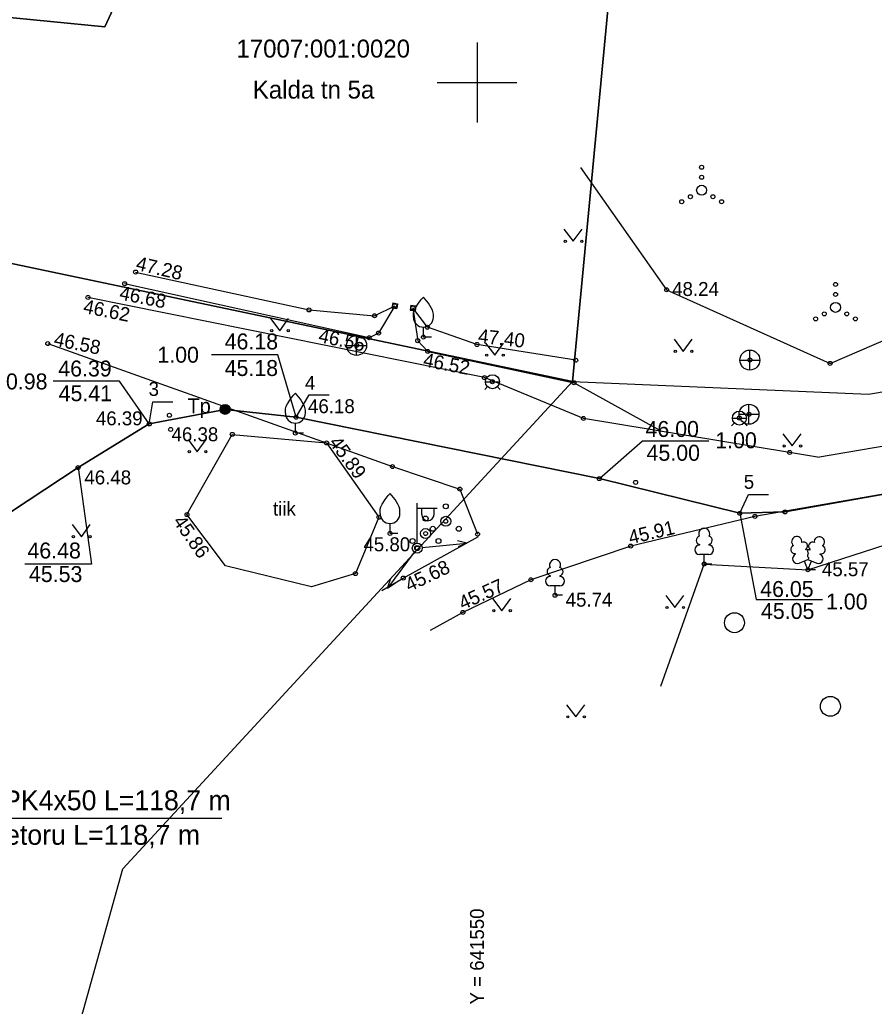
# Model space of a CAD drawing. Extents: x 641420 to 641652, y 6456285 to 6456552.
# Drawn here: x 641527.08 to 641569.92, y 6456453.67 to 6456503.15 of the extents above; entities that cross this region are included whole.
import ezdxf

# ---------------------------------------------------------------- set-up
doc = ezdxf.new("R2010")
doc.units = 0
for name, color, linetype in [('AED', 7, 'Continuous'), ('HALJASTUS', 7, 'Continuous'), ('KKAEV', 7, 'Continuous'), ('KORGUS', 7, 'Continuous'), ('Level 25', 7, 'Continuous'), ('MOOTMPUNKT', 7, 'Continuous'), ('MPKAABEL', 7, 'Continuous'), ('MPOHULIIN', 7, 'Continuous'), ('PIIR', 7, 'Continuous'), ('POST', 7, 'Continuous'), ('PUU', 7, 'Continuous'), ('RELJEEF', 7, 'Continuous'), ('TEE', 7, 'Continuous'), ('VEEKOGU', 7, 'Continuous'), ('VKAEV', 7, 'Continuous'), ('VORK', 7, 'Continuous')]:
    doc.layers.add(name, color=color, linetype=linetype)

msp = doc.modelspace()

# ---------------------------------------------------------------- linework, layer by layer
at = {"layer": 'AED'}
for p, q in [((641545.773, 6456488.947), (641545.73, 6456488.7)), ((641545.73, 6456488.7), (641545.977, 6456488.657)), ((641545.773, 6456488.947), (641546.02, 6456488.904)), ((641546.02, 6456488.904), (641545.977, 6456488.657)), ((641546.678, 6456488.832), (641546.648, 6456488.584)), ((641546.648, 6456488.584), (641546.896, 6456488.554)), ((641546.678, 6456488.832), (641546.926, 6456488.802)), ((641546.926, 6456488.802), (641546.896, 6456488.554))]:
    msp.add_line(p, q, dxfattribs=at)
for points in [[(641532.886, 6456490.493), (641541.58, 6456488.591), (641544.861, 6456488.299), (641545.875, 6456488.802)], [(641545.875, 6456488.802), (641545.065, 6456487.432), (641544.592, 6456487.195), (641532.336, 6456489.907)], [(641554.948, 6456486.069), (641549.998, 6456486.859), (641547.51, 6456487.726), (641546.787, 6456488.693)], [(641546.787, 6456488.693), (641547.029, 6456487.049), (641547.534, 6456486.509), (641554.863, 6456484.943)]]:
    msp.add_lwpolyline(points, dxfattribs=at)
at = {"layer": 'HALJASTUS'}
for p, q in [((641554.361, 6456492.641), (641554.825, 6456492.034)), ((641554.825, 6456492.034), (641555.27, 6456492.641)), ((641539.644, 6456488.155), (641540.108, 6456487.548)), ((641540.108, 6456487.548), (641540.553, 6456488.155)), ((641559.88, 6456487.122), (641560.344, 6456486.515)), ((641560.344, 6456486.515), (641560.789, 6456487.122)), ((641550.424, 6456486.928), (641550.887, 6456486.322)), ((641550.887, 6456486.322), (641551.333, 6456486.928)), ((641565.335, 6456482.378), (641565.798, 6456481.771)), ((641565.798, 6456481.771), (641566.244, 6456482.378)), ((641535.513, 6456482.087), (641535.977, 6456481.48)), ((641535.977, 6456481.48), (641536.422, 6456482.087)), ((641529.704, 6456477.827), (641530.167, 6456477.22)), ((641530.167, 6456477.22), (641530.613, 6456477.827)), ((641559.461, 6456474.277), (641559.924, 6456473.67)), ((641559.924, 6456473.67), (641560.37, 6456474.277)), ((641550.779, 6456474.115), (641551.242, 6456473.509)), ((641551.242, 6456473.509), (641551.688, 6456474.115)), ((641554.491, 6456468.79), (641554.954, 6456468.184)), ((641554.954, 6456468.184), (641555.4, 6456468.79))]:
    msp.add_line(p, q, dxfattribs=at)
for points in [[(641555.194, 6456495.741), (641559.503, 6456489.603), (641567.701, 6456485.914), (641577.496, 6456490.134), (641597.71, 6456495.023), (641601.475, 6456497.807)], [(641559.214, 6456469.732), (641561.39, 6456475.849), (641566.586, 6456475.559), (641572.21, 6456477.375), (641581.532, 6456478.435), (641591.754, 6456480.612), (641593.562, 6456480.417), (641596.034, 6456480.484), (641599.247, 6456481.042), (641603.928, 6456480.661), (641606.203, 6456478.757)]]:
    msp.add_lwpolyline(points, dxfattribs=at)
for centre, radius in [((641561.262, 6456495.745), 0.1), ((641561.262, 6456495.245), 0.1), ((641561.262, 6456494.595), 0.25), ((641560.262, 6456494.02), 0.1), ((641560.697, 6456494.27), 0.1), ((641561.827, 6456494.27), 0.1), ((641562.262, 6456494.02), 0.1), ((641554.424, 6456492.034), 0.055), ((641555.253, 6456492.034), 0.055), ((641567.975, 6456489.871), 0.1), ((641567.975, 6456489.371), 0.1), ((641567.975, 6456488.721), 0.25), ((641566.975, 6456488.146), 0.1), ((641567.41, 6456488.396), 0.1), ((641568.54, 6456488.396), 0.1), ((641568.975, 6456488.146), 0.1), ((641539.707, 6456487.548), 0.055), ((641540.536, 6456487.548), 0.055), ((641550.486, 6456486.322), 0.055), ((641551.315, 6456486.322), 0.055), ((641559.943, 6456486.515), 0.055), ((641560.771, 6456486.515), 0.055), ((641565.397, 6456481.771), 0.055), ((641566.226, 6456481.771), 0.055), ((641535.576, 6456481.48), 0.055), ((641536.405, 6456481.48), 0.055), ((641529.766, 6456477.22), 0.055), ((641530.595, 6456477.22), 0.055), ((641550.841, 6456473.509), 0.055), ((641551.67, 6456473.509), 0.055), ((641559.523, 6456473.67), 0.055), ((641560.352, 6456473.67), 0.055), ((641562.908, 6456472.907), 0.5), ((641567.716, 6456468.712), 0.5), ((641554.553, 6456468.184), 0.055), ((641555.382, 6456468.184), 0.055)]:
    msp.add_circle(centre, radius, dxfattribs=at)
at = {"layer": 'KKAEV'}
for p, q in [((641543.962, 6456486.312), (641543.962, 6456487.312)), ((641543.462, 6456486.812), (641544.462, 6456486.812)), ((641563.68, 6456485.578), (641563.68, 6456486.578)), ((641563.18, 6456486.078), (641564.18, 6456486.078)), ((641563.635, 6456482.861), (641563.635, 6456483.861)), ((641563.135, 6456483.361), (641564.135, 6456483.361))]:
    msp.add_line(p, q, dxfattribs=at)
for centre in [(641543.962, 6456486.812), (641563.68, 6456486.078), (641563.635, 6456483.361)]:
    msp.add_circle(centre, 0.5, dxfattribs=at)
at = {"layer": 'Level 25'}
for points in [[(641540.93, 6456483.212), (641541.593, 6456484.342), (641542.593, 6456484.342)], [(641533.569, 6456482.873), (641533.752, 6456483.989), (641534.752, 6456483.989)], [(641563.176, 6456478.392), (641563.613, 6456479.331), (641564.613, 6456479.331)]]:
    msp.add_lwpolyline(points, dxfattribs=at)
at = {"layer": 'MOOTMPUNKT'}
for centre in [(641532.886, 6456490.493), (641532.336, 6456489.907), (641559.503, 6456489.603), (641530.495, 6456489.218), (641530.495, 6456489.218), (641541.58, 6456488.591), (641545.875, 6456488.802), (641546.787, 6456488.693), (641544.861, 6456488.299), (641547.51, 6456487.726), (641544.592, 6456487.195), (641545.065, 6456487.432), (641547.029, 6456487.049), (641547.314, 6456487.228), (641528.48, 6456486.906), (641528.48, 6456486.906), (641543.962, 6456486.812), (641547.534, 6456486.509), (641549.998, 6456486.859), (641554.948, 6456486.069), (641563.68, 6456486.078), (641567.701, 6456485.914), (641550.376, 6456485.196), (641550.376, 6456485.196), (641550.772, 6456484.993), (641554.863, 6456484.943), (641537.372, 6456483.606), (641534.577, 6456483.31), (641540.93, 6456483.212), (641555.338, 6456483.149), (641555.338, 6456483.149), (641563.153, 6456483.17), (641563.635, 6456483.361), (641533.569, 6456482.873), (641534.64, 6456482.599), (641537.732, 6456482.353), (641540.894, 6456482.413), (641542.459, 6456481.92), (641565.673, 6456481.445), (641565.673, 6456481.445), (641530.004, 6456480.687), (641545.762, 6456480.739), (641545.762, 6456480.739), (641556.136, 6456480.132), (641549.139, 6456479.605), (641549.139, 6456479.605), (641557.951, 6456479.944), (641535.461, 6456478.327), (641545.086, 6456478.198), (641563.176, 6456478.392), (641563.933, 6456478.24), (641565.441, 6456478.464), (641548.433, 6456477.992), (641545.639, 6456477.381), (641547.422, 6456477.379), (641550.027, 6456477.348), (641550.027, 6456477.348), (641547.006, 6456476.648), (641557.707, 6456476.748), (641561.39, 6456475.849), (641543.905, 6456475.367), (641546.304, 6456475.148), (641566.586, 6456475.559), (641552.699, 6456475.058), (641553.914, 6456474.28), (641549.29, 6456473.426)]:
    msp.add_circle(centre, 0.1, dxfattribs=at)
at = {"layer": 'MPKAABEL'}
for points in [[(641594.647, 6456488.282), (641594.974, 6456484.919), (641594.948, 6456483.722), (641594.146, 6456483.315), (641588.613, 6456482.198), (641577.793, 6456480.667), (641565.441, 6456478.464), (641563.176, 6456478.392), (641556.136, 6456480.132), (641540.93, 6456483.212), (641537.372, 6456483.606), (641533.569, 6456482.873), (641530.004, 6456480.687), (641517.408, 6456472.388), (641507.979, 6456466.634), (641498.146, 6456461.278), (641493.018, 6456458.364), (641491.328, 6456457.496), (641490.085, 6456455.565)], [(641490.085, 6456455.565), (641491.328, 6456457.496), (641493.018, 6456458.364), (641498.146, 6456461.278), (641507.979, 6456466.634), (641517.408, 6456472.388), (641530.004, 6456480.687), (641533.569, 6456482.873), (641537.372, 6456483.606), (641540.93, 6456483.212), (641556.136, 6456480.132), (641563.176, 6456478.392), (641565.441, 6456478.464), (641577.793, 6456480.667), (641588.613, 6456482.198), (641594.146, 6456483.315), (641594.948, 6456483.722), (641594.974, 6456484.919), (641594.647, 6456488.282)], [(641540.93, 6456483.212), (641540.017, 6456486.347), (641536.683, 6456486.347)], [(641533.569, 6456482.873), (641532.079, 6456485.022), (641528.745, 6456485.022)], [(641556.136, 6456480.132), (641558.293, 6456482.029), (641561.627, 6456482.029)], [(641530.004, 6456480.687), (641530.667, 6456475.839), (641527.334, 6456475.839)], [(641563.176, 6456478.392), (641563.993, 6456474.07), (641567.327, 6456474.07)], [(641510.418, 6456468.123), (641519.096, 6456463.104), (641537.211, 6456463.104)]]:
    msp.add_lwpolyline(points, dxfattribs=at)
at = {"layer": 'MPOHULIIN'}
for p, q in [((641547.255, 6456476.674), (641549.493, 6456476.903)), ((641549.493, 6456476.903), (641549.029, 6456477.006)), ((641549.493, 6456476.903), (641549.059, 6456476.709)), ((641546.857, 6456476.447), (641545.52, 6456474.638)), ((641547.006, 6456476.648), (641547.006, 6456476.648)), ((641547.006, 6456476.648), (641547.006, 6456476.648)), ((641545.52, 6456474.638), (641545.669, 6456475.089)), ((641545.52, 6456474.638), (641545.909, 6456474.911))]:
    msp.add_line(p, q, dxfattribs=at)
at = {"layer": 'PIIR'}
for points in [[(641515.03, 6456531.9), (641496.32, 6456528.4), (641507.19, 6456494.66), (641517.44, 6456492.86), (641523.16, 6456503.59), (641531.34, 6456502.79), (641534.08, 6456508.72), (641540.6, 6456517.63), (641547.89, 6456534.7)], [(641558.48, 6456523.88), (641544.24, 6456526.17), (641540.6, 6456517.63), (641534.08, 6456508.72), (641531.34, 6456502.79), (641523.16, 6456503.59), (641517.44, 6456492.86), (641554.78, 6456485.01)], [(641589.99, 6456519.98), (641558.48, 6456523.88), (641554.78, 6456485.01), (641569.62, 6456484.36), (641592.64, 6456488.27), (641591.26, 6456507.11)], [(641507.19, 6456494.66), (641487.41, 6456489.57), (641494.66, 6456469.67), (641454.86, 6456461.47), (641427.61, 6456462.64), (641420.47, 6456285.12), (641465.22, 6456296.35), (641462.2, 6456317.7), (641463.27, 6456325.07), (641461.28, 6456351.68), (641464.42, 6456390.15), (641474.21, 6456391.54), (641498.63, 6456380.28), (641509.33, 6456378.47), (641532.25, 6456460.56), (641554.78, 6456485.01), (641517.44, 6456492.86)]]:
    msp.add_lwpolyline(points, close=True, dxfattribs=at)
at = {"layer": 'POST'}
for p, q in [((641547.006, 6456476.898), (641547.006, 6456478.898)), ((641547.006, 6456478.648), (641548.006, 6456478.648)), ((641547.233, 6456478.327), (641547.233, 6456478.648)), ((641547.845, 6456478.327), (641547.845, 6456478.648)), ((641547.006, 6456476.648), (641547.006, 6456476.648))]:
    msp.add_line(p, q, dxfattribs=at)
for centre, radius in [((641537.372, 6456483.606), 0.25), ((641537.372, 6456483.606), 0.225), ((641537.372, 6456483.606), 0.2), ((641537.372, 6456483.606), 0.175), ((641537.372, 6456483.606), 0.15), ((641537.372, 6456483.606), 0.125), ((641537.372, 6456483.606), 0.1), ((641537.372, 6456483.606), 0.075), ((641537.372, 6456483.606), 0.05), ((641537.372, 6456483.606), 0.025), ((641547.006, 6456476.648), 0.25), ((641547.006, 6456476.648), 0.127)]:
    msp.add_circle(centre, radius, dxfattribs=at)
msp.add_arc((641547.539, 6456478.327), 0.306, 180, 0, dxfattribs=at)
at = {"layer": 'PUU'}
for p, q in [((641547.314, 6456487.228), (641547.314, 6456487.728)), ((641547.714, 6456487.228), (641547.314, 6456487.228)), ((641540.894, 6456482.413), (641540.894, 6456482.913)), ((641541.294, 6456482.413), (641540.894, 6456482.413)), ((641545.639, 6456477.381), (641545.639, 6456477.881)), ((641546.039, 6456477.381), (641545.639, 6456477.381)), ((641561.15, 6456476.829), (641561.15, 6456476.799)), ((641561.63, 6456476.829), (641561.63, 6456476.799)), ((641561.63, 6456476.324), (641561.15, 6456476.324)), ((641561.39, 6456475.849), (641561.39, 6456476.324)), ((641565.971, 6456476.339), (641565.956, 6456476.379)), ((641566.501, 6456476.549), (641566.486, 6456476.584)), ((641566.686, 6456476.544), (641566.701, 6456476.584)), ((641567.211, 6456476.329), (641567.226, 6456476.369)), ((641561.77, 6456475.849), (641561.39, 6456475.849)), ((641566.146, 6456475.894), (641566.591, 6456476.069)), ((641566.586, 6456475.559), (641566.411, 6456475.999)), ((641566.586, 6456475.559), (641566.766, 6456475.999)), ((641566.591, 6456476.069), (641567.031, 6456475.889)), ((641553.674, 6456475.26), (641553.674, 6456475.23)), ((641554.154, 6456475.26), (641554.154, 6456475.23)), ((641566.966, 6456475.559), (641566.586, 6456475.559)), ((641554.154, 6456474.755), (641553.674, 6456474.755)), ((641553.914, 6456474.28), (641553.914, 6456474.755)), ((641554.294, 6456474.28), (641553.914, 6456474.28))]:
    msp.add_line(p, q, dxfattribs=at)
for points in [[(641546.814, 6456488.228), (641546.814, 6456488.378), (641546.824, 6456488.443), (641546.859, 6456488.573), (641546.919, 6456488.693), (641547.064, 6456488.928), (641547.224, 6456489.133), (641547.314, 6456489.228)], [(641547.814, 6456488.228), (641547.814, 6456488.378), (641547.804, 6456488.443), (641547.769, 6456488.573), (641547.709, 6456488.693), (641547.564, 6456488.928), (641547.404, 6456489.133), (641547.314, 6456489.228)], [(641540.394, 6456483.413), (641540.394, 6456483.563), (641540.404, 6456483.628), (641540.439, 6456483.758), (641540.499, 6456483.878), (641540.644, 6456484.113), (641540.804, 6456484.318), (641540.894, 6456484.413)], [(641541.394, 6456483.413), (641541.394, 6456483.563), (641541.384, 6456483.628), (641541.349, 6456483.758), (641541.289, 6456483.878), (641541.144, 6456484.113), (641540.984, 6456484.318), (641540.894, 6456484.413)], [(641545.139, 6456478.381), (641545.139, 6456478.531), (641545.149, 6456478.596), (641545.184, 6456478.726), (641545.244, 6456478.846), (641545.389, 6456479.081), (641545.549, 6456479.286), (641545.639, 6456479.381)], [(641546.139, 6456478.381), (641546.139, 6456478.531), (641546.129, 6456478.596), (641546.094, 6456478.726), (641546.034, 6456478.846), (641545.889, 6456479.081), (641545.729, 6456479.286), (641545.639, 6456479.381)], [(641566.591, 6456476.564), (641566.571, 6456476.489), (641566.571, 6456476.469), (641566.581, 6456476.439), (641566.601, 6456476.404), (641566.606, 6456476.384), (641566.591, 6456476.349), (641566.566, 6456476.299), (641566.561, 6456476.274), (641566.566, 6456476.259), (641566.576, 6456476.229), (641566.611, 6456476.169), (641566.616, 6456476.149), (641566.611, 6456476.129), (641566.596, 6456476.094), (641566.591, 6456476.069)]]:
    msp.add_lwpolyline(points, dxfattribs=at)
for centre, radius in [((641548.433, 6456478.742), 0.125), ((641547.422, 6456478.129), 0.125), ((641548.433, 6456477.992), 0.25), ((641547.783, 6456477.617), 0.125), ((641549.083, 6456477.617), 0.125), ((641547.422, 6456477.379), 0.25), ((641546.772, 6456477.004), 0.125), ((641548.072, 6456477.004), 0.125)]:
    msp.add_circle(centre, radius, dxfattribs=at)
for centre, radius, start, end in [((641547.314, 6456488.228), 0.5, 180, 0), ((641540.894, 6456483.413), 0.5, 180, 0), ((641545.639, 6456478.381), 0.5, 180, 0), ((641561.2, 6456477.037), 0.212, 105.2441, 257.079), ((641561.39, 6456477.369), 0.277, 332.5799, 207.4201), ((641561.58, 6456477.037), 0.212, 282.921, 74.7559), ((641566.029, 6456476.973), 0.256, 111.5027, 232.5173), ((641566.029, 6456476.973), 0.256, 350.4856, 111.5002), ((641567.165, 6456476.964), 0.256, 67.6168, 188.6314), ((641567.165, 6456476.964), 0.256, 306.5997, 67.6143), ((641561.152, 6456476.562), 0.237, 90, 270), ((641561.627, 6456476.562), 0.237, 270, 90), ((641565.93, 6456476.577), 0.202, 106.2979, 277.8684), ((641566.372, 6456476.751), 0.202, 305.1345, 116.705), ((641566.819, 6456476.747), 0.202, 62.412, 233.9825), ((641567.258, 6456476.567), 0.202, 261.2486, 72.8191), ((641566.06, 6456476.117), 0.237, 111.5014, 291.5004), ((641566.59, 6456476.326), 0.237, 66.7655, 111.5015), ((641567.121, 6456476.109), 0.237, 247.6166, 67.6155), ((641553.914, 6456475.8), 0.277, 332.5799, 207.4201), ((641553.676, 6456474.993), 0.237, 90, 270), ((641553.724, 6456475.468), 0.212, 105.2441, 257.079), ((641554.151, 6456474.993), 0.237, 270, 90), ((641554.104, 6456475.468), 0.212, 282.921, 74.7559)]:
    msp.add_arc(centre, radius, start, end, dxfattribs=at)
at = {"layer": 'RELJEEF'}
msp.add_lwpolyline([(641554.863, 6456484.943), (641559.247, 6456482.505)], dxfattribs=at)
at = {"layer": 'TEE'}
for points in [[(641567.07, 6456481.215), (641565.673, 6456481.445), (641555.338, 6456483.149), (641550.376, 6456485.196), (641530.495, 6456489.218)], [(641567.07, 6456481.215), (641570.689, 6456481.827), (641586.904, 6456484.307), (641601.844, 6456487.331), (641603.935, 6456487.746)], [(641528.48, 6456486.906), (641545.762, 6456480.739), (641549.139, 6456479.605), (641550.027, 6456477.348)], [(641604.109, 6456485.776), (641600.915, 6456485.092), (641586.06, 6456481.911), (641570.56, 6456479.385), (641563.933, 6456478.24), (641557.707, 6456476.748), (641552.699, 6456475.058), (641549.29, 6456473.426), (641547.646, 6456472.508)], [(641545.225, 6456474.521), (641546.304, 6456475.148), (641550.074, 6456477.228)]]:
    msp.add_lwpolyline(points, dxfattribs=at)
at = {"layer": 'VEEKOGU'}
msp.add_lwpolyline([(641543.905, 6456475.367), (641541.703, 6456474.698), (641537.395, 6456475.763), (641535.461, 6456478.327), (641537.732, 6456482.353), (641542.459, 6456481.92), (641545.086, 6456478.198), (641543.905, 6456475.367)], dxfattribs=at)
at = {"layer": 'VKAEV'}
for p, q in [((641550.525, 6456484.746), (641550.385, 6456484.606)), ((641550.422, 6456484.993), (641551.122, 6456484.993)), ((641551.019, 6456484.746), (641551.159, 6456484.606)), ((641562.803, 6456483.17), (641563.503, 6456483.17)), ((641562.906, 6456482.923), (641562.766, 6456482.783)), ((641563.4, 6456482.923), (641563.54, 6456482.783))]:
    msp.add_line(p, q, dxfattribs=at)
for centre in [(641550.772, 6456484.993), (641563.153, 6456483.17)]:
    msp.add_circle(centre, 0.35, dxfattribs=at)
at = {"layer": 'VORK'}
for p, q in [((641550, 6456502), (641550, 6456498)), ((641548, 6456500), (641552, 6456500))]:
    msp.add_line(p, q, dxfattribs=at)

# ---------------------------------------------------------------- texts
at = {"layer": 'KORGUS'}
for s, rotation, p in [('47.28', 346.9483, (641532.86, 6456490.609)), ('46.68', 348.6901, (641532.034, 6456489.124)), ('46.62', 348.6901, (641530.223, 6456488.45)), ('46.55', 347.9052, (641542.012, 6456486.991)), ('47.40', 353.5956, (641550.03, 6456486.955)), ('46.58', 348.6901, (641528.749, 6456486.808)), ('46.52', 349.2509, (641547.264, 6456485.766)), ('45.89', 306.3666, (641542.547, 6456481.935)), ('45.86', 305.0704, (641534.729, 6456477.983)), ('45.91', 13.1658, (641557.687, 6456476.833)), ('45.68', 25.5026, (641546.602, 6456474.444)), ('45.57', 24.469, (641549.285, 6456473.532))]:
    msp.add_text(s, height=0.7, rotation=rotation, dxfattribs=at).set_placement(p)
for s, p in [('48.24', (641559.784, 6456489.292)), ('46.18', (641541.528, 6456483.415)), ('46.39', (641530.893, 6456482.806)), ('46.38', (641534.687, 6456482.006)), ('46.48', (641530.317, 6456479.844)), ('45.80', (641544.306, 6456476.489)), ('45.57', (641567.294, 6456475.24)), ('45.74', (641554.445, 6456473.711))]:
    msp.add_text(s, height=0.7, dxfattribs=at).set_placement(p)
at = {"layer": 'Level 25'}
for s, p in [(' 4', (641541.115, 6456484.587)), (' 3', (641533.275, 6456484.28)), (' 5', (641563.113, 6456479.622))]:
    msp.add_text(s, height=0.7, dxfattribs=at).set_placement(p)
at = {"layer": 'MPKAABEL'}
for s, height, p in [('46.18', 0.8, (641537.35, 6456486.613)), ('1.00', 0.8, (641533.977, 6456485.947)), ('46.39', 0.8, (641529.008, 6456485.255)), ('45.18', 0.8, (641537.35, 6456485.28)), ('0.98', 0.8, (641526.385, 6456484.607)), ('45.41', 0.8, (641529.027, 6456484.017)), ('46.00', 0.8, (641558.449, 6456482.222)), ('1.00', 0.8, (641561.946, 6456481.655)), ('45.00', 0.8, (641558.501, 6456481.029)), ('46.48', 0.8, (641527.462, 6456476.127)), ('45.53', 0.8, (641527.539, 6456474.947)), ('46.05', 0.8, (641564.198, 6456474.197)), ('1.00', 0.8, (641567.498, 6456473.569)), ('45.05', 0.8, (641564.237, 6456473.095)), ('Nr 9092 AXPK4x50 L=118,7 m', 1, (641519.327, 6456463.5)), ('B-75-kaitsetoru L=118,7 m', 1, (641520.321, 6456461.769))]:
    msp.add_text(s, height=height, dxfattribs=at).set_placement(p)
at = {"layer": 'PIIR'}
for s, p in [('17007:001:0020', (641537.94, 6456501.25)), ('Kalda tn 5a', (641538.761, 6456499.192))]:
    msp.add_text(s, height=0.9, dxfattribs=at).set_placement(p)
at = {"layer": 'POST'}
msp.add_text('Tp', height=0.75, dxfattribs=at).set_placement((641535.484, 6456483.405))
at = {"layer": 'VEEKOGU'}
msp.add_text('tiik', height=0.7, dxfattribs=at).set_placement((641539.775, 6456478.278))
at = {"layer": 'VORK'}
msp.add_text(' Y = 641550', height=0.7, rotation=90, dxfattribs=at).set_placement((641550.35, 6456453.5))

doc.saveas('drawing.dxf')
